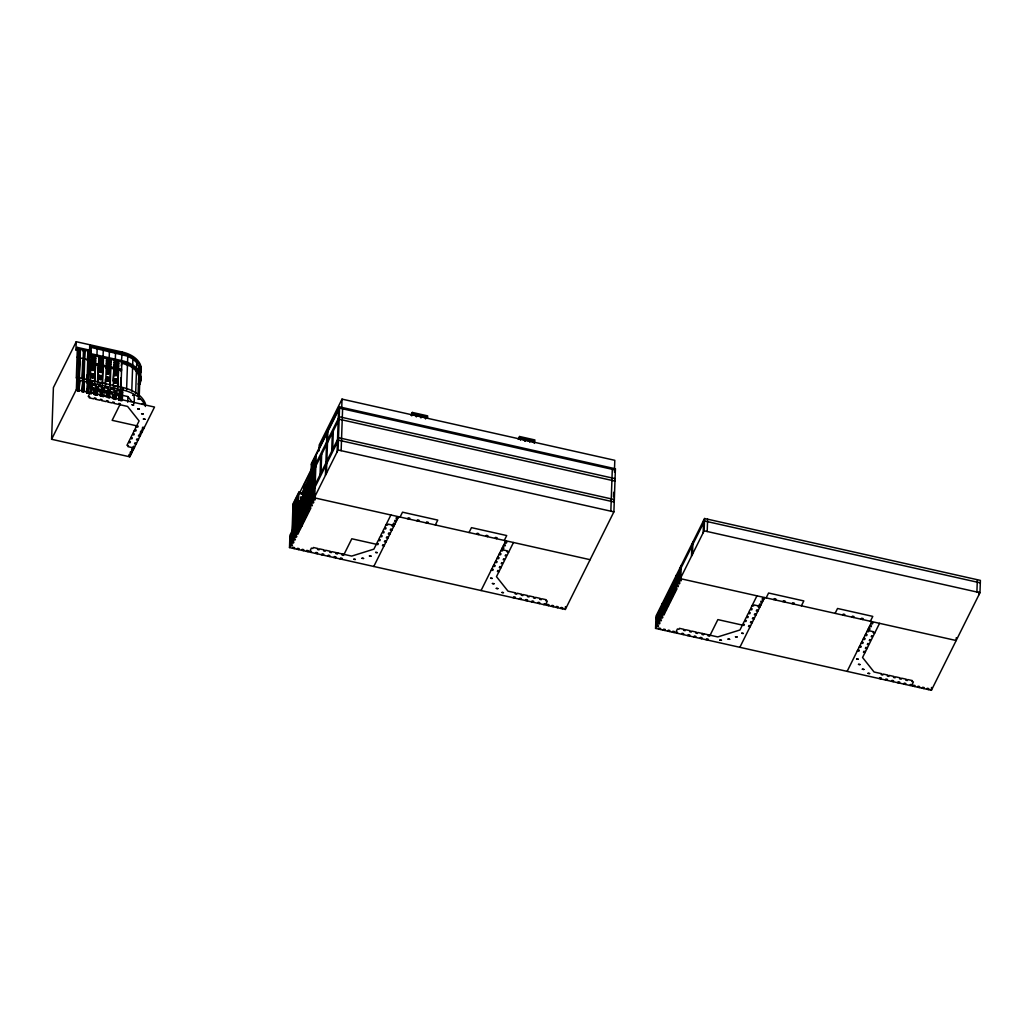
<?xml version="1.0" encoding="UTF-8"?>
<svg xmlns="http://www.w3.org/2000/svg" width="1032" height="1032" viewBox="0 0 1032 1032"><rect width="100%" height="100%" fill="white"/><g stroke="black" fill="none" stroke-linecap="round" stroke-linejoin="round"><path stroke-width="1.5" d="M51.6 439.284L76.368 389.515L154.516 407.047L129.748 456.815L51.6 439.284L53.406 387.58L76.239 341.721L122.202 352.028A27.335 17.57 2 0 1 140.855 372.242M76.239 341.721L75.929 350.338L77.387 347.41L91.177 350.506L90.287 381.324M77.387 347.41L76.316 378.189L76.794 377.209L122.769 387.516A33.772 21.711 2 0 1 145.538 404.015M76.368 389.515L76.794 377.209M77.929 363.406L78.883 348.984L77.852 378.525M78.948 391.18L79.774 380.357L78.948 391.18L77.413 390.844L77.516 388.019M78.948 378.241L80.406 349.319L79.374 378.873M82.07 377.312L82.637 361.213M82.057 390.457L82.844 381.04L82.018 391.876L83.54 392.212L84.031 391.244L84.379 381.388L83.54 392.212M82.444 379.557L83.476 350.016L82.986 350.983L84.521 351.332L85.011 350.351L83.979 379.905M83.54 379.273L84.521 351.332M86.611 379.957L86.778 375.132M87.036 380.589L88.068 351.048L87.281 360.632L87.772 359.665L84.701 358.968L84.224 359.949M88.146 393.244L88.971 382.421L88.146 393.244L86.611 392.895L86.752 388.677M87.436 382.072L86.611 392.895M88.146 380.305L89.603 351.383L88.571 380.937M89.397 349.977L89.978 346.043L122.163 353.254A27.335 17.57 2 0 1 139.952 375.687L140.004 374.461M89.823 350.467L90.029 344.804M90.313 367.818L90.906 363.625L121.557 370.501L121.079 371.468M90.764 354.75L91.022 347.358M90.158 392.612L90.597 380.305L90.106 381.272M91.332 376.512L91.654 373.558L93.19 373.907L92.816 378.086L91.28 377.738L91.654 373.558M91.538 370.346L91.913 366.167L93.448 366.515L93.319 370.204L91.538 370.346L91.913 366.167M91.306 390.973L91.551 384.085M92.493 362.735L92.751 355.343M92.119 380.64L91.693 392.96L91.203 393.927L89.681 393.592L88.223 396.52L89.745 396.856L89.268 397.836L93.86 398.868L94.351 397.888L95.886 398.236L95.396 399.216L99.988 400.248L100.478 399.268L102.013 399.616L101.523 400.584L106.115 401.616L106.606 400.635L108.141 400.984L107.651 401.964L112.256 402.996L112.733 402.016L114.268 402.364L113.778 403.331L118.383 404.363L118.861 403.396L120.396 403.731L112.14 420.321L138.198 426.164L137.708 427.145L136.172 426.797M92.816 378.086L93.19 373.907M93.074 370.694L93.448 366.515M94.015 363.07L94.273 355.692M94.015 394.43L94.609 390.509A2.412 1.767 26.5 0 0 91.216 388.135M94.467 381.724L95.512 364.657L94.892 382.356M94.454 394.933L94.609 390.509M95.55 363.419L95.808 356.027M96.905 356.117L97.163 348.739M122.111 393.424L122.602 392.444L121.066 392.108A2.412 1.767 26.5 0 0 118.835 389.735A2.412 1.767 26.5 0 0 116.474 391.076L114.939 390.728A2.412 1.767 26.5 0 0 112.707 388.367A2.412 1.767 26.5 0 0 110.347 389.696L108.811 389.348A2.412 1.767 26.5 0 0 106.58 386.987A2.412 1.767 26.5 0 0 104.206 388.316L102.684 387.98A2.412 1.767 26.5 0 0 100.439 385.62A2.412 1.767 26.5 0 0 98.079 386.948L97.343 395.308L95.808 394.959L96.544 386.6A2.412 1.767 26.5 0 0 94.312 384.239A2.412 1.767 26.5 0 0 91.951 385.568L91.461 386.548A2.412 1.767 26.5 0 1 93.835 385.22A2.412 1.767 26.5 0 1 96.066 387.58M95.989 395.282L96.144 390.844A2.412 1.767 26.5 0 1 96.479 389.993M97.524 382.408L98.092 366.308L102.684 367.34L103.174 366.373L102.555 384.085M97.95 383.053L98.569 365.341M98.621 364.103L98.879 356.724M98.943 379.453L99.317 375.274L100.852 375.622L100.723 379.312L98.943 379.453L99.317 375.274M99.575 367.895L99.201 372.075L99.575 367.895L101.11 368.231L100.736 372.41L101.11 368.231M100.156 364.451L100.414 357.059M100.478 379.802L100.852 375.622M100.143 395.811L100.736 391.876A2.412 1.767 26.5 0 0 97.343 389.503M100.581 396.314L100.736 391.876M101.678 364.799L101.936 357.407M102.129 383.44L102.684 367.34M103.032 357.498L103.29 350.106M101.936 396.34L102.684 387.98L101.936 396.34L103.471 396.688L103.948 395.708L104.206 388.316L103.729 389.296A2.412 1.767 26.5 0 1 106.09 387.968A2.412 1.767 26.5 0 1 108.321 390.328L108.115 396.236M102.168 395.179L102.271 392.225A2.412 1.767 26.5 0 1 102.607 391.373M103.213 365.135L103.471 357.756M105.187 384.136L105.354 379.299M105.612 384.768L106.231 367.057L105.754 368.037L110.347 369.069L110.837 368.089L110.218 385.8M106.283 365.831L106.541 358.439M106.864 373.79L107.238 369.611L108.773 369.946L108.644 373.648L106.864 373.79L107.238 369.611M106.27 397.191L106.864 393.257A2.412 1.767 26.5 0 0 103.471 390.883M106.606 381.182L106.98 376.99L108.515 377.338L108.386 381.027L108.515 377.338M106.76 396.211L106.864 393.257M107.805 366.167L108.063 358.788M108.399 374.139L108.773 369.946M109.16 358.878L109.418 351.486M108.296 396.559L108.399 393.605A2.412 1.767 26.5 0 1 108.734 392.74M109.34 366.515L109.598 359.123M109.779 385.168L110.347 369.069M110.876 366.863L111.134 359.471M112.411 398.558L112.991 394.624A2.412 1.767 26.5 0 0 110.166 392.199M113.017 381.027L113.894 368.772L113.275 386.484M112.888 397.591L112.991 394.624M113.946 367.547L114.204 360.155M114.268 382.898L114.642 378.718L116.177 379.054L116.048 382.756L114.268 382.898L114.642 378.718M114.526 375.506L114.9 371.327L116.435 371.675L116.306 375.364L114.526 375.506L114.9 371.327M115.287 360.245L115.545 352.867M114.191 399.087L114.939 390.728L114.191 399.087L115.726 399.436L116.216 398.455L116.474 391.076L115.984 392.044M114.371 399.41L114.526 394.972A2.412 1.767 26.5 0 1 115.249 393.824M115.468 367.895L115.726 360.503M115.803 383.233L116.177 379.054M116.061 375.854L116.435 371.675M117.003 368.231L117.261 360.852M117.442 386.884L118.499 369.804L117.88 387.516M118.538 368.579L118.796 361.187M118.538 399.939L120.409 392.199L120.318 400.468L121.853 400.803L122.344 399.836L122.769 387.516L122.292 388.496M118.964 400.442L119.209 393.54L120.176 391.592M120.512 387.568L120.847 377.906M121.273 365.805L121.866 361.884L89.681 354.66M120.551 399.307L121.26 393.476M120.938 388.2L121.905 360.645L89.719 353.421M122.202 352.028L121.415 361.626L121.905 360.645A27.335 17.57 2 0 1 139.694 383.078L139.243 396.146M126.588 389.696L127.762 356.195L89.5 347.01M127.723 402.209L127.916 396.585L121.789 395.204M131.774 391.025L132.896 359.072L127.762 356.195M129.748 456.815L129.851 454.003M130.819 452.055L130.729 454.867L129.194 454.519L128.703 455.499L130.238 455.834M131.799 450.094L131.696 452.919L130.161 452.571L130.651 451.59L132.186 451.939M133.696 403.564C134.663 402.622 134.573 391.721 132.599 395.411M133.734 446.198L133.631 449.01L132.109 448.662L131.619 449.642L133.154 449.991M135.669 393.089L136.482 370.088M136.534 368.605L136.74 362.696L132.896 359.072M138.017 395.643L138.765 374.19M138.817 372.72L139.023 366.812L136.74 362.696M138.752 395.295L139.23 377.57L137.785 373.326L134.689 369.43L130.161 366.141L121.376 362.851M140.055 433.375L139.952 436.33L138.417 435.981L138.907 435.001L140.442 435.349M142.003 429.467L141.9 432.421L140.365 432.073L140.842 431.105L142.377 431.44M309.897 506.583L311.406 463.497L339.58 406.905L615.407 468.786L613.898 511.872L565.33 609.448L289.502 547.566L289.928 535.26L338.496 437.684L614.337 499.565L613.356 501.513M290.818 535.763L290.469 545.618L292.004 545.954L292.495 544.986L290.96 544.638L291.308 534.795M292.004 533.015L293.024 503.848L298.854 492.135L303.447 493.167M292.43 533.647L293.462 504.106L294.997 504.442M292.972 531.067L293.952 503.126M293.733 529.906L293.385 539.762L294.92 540.11L295.41 539.13L293.875 538.781L294.223 528.939M293.952 529.106L294.92 501.178M294.43 528.139L295.41 500.197M295.191 526.978L294.842 536.833L296.377 537.182L296.868 536.201L295.333 535.853L295.681 526.01M295.41 526.178L296.377 498.25L297.913 498.585M295.952 523.598L296.868 497.269L298.403 497.618M295.81 534.886L296.249 522.566M296.558 526.514L296.3 533.905L297.835 534.254L299.293 531.325L297.758 530.977L297.848 522.721L296.558 526.514L298.093 526.862L297.938 531.299M296.919 521.65L297.835 495.321M297.345 522.282L298.325 494.341M297.887 519.689L298.854 492.135M298.325 520.334L298.996 501.01L300.531 501.358L300.015 515.845M298.506 522.618L298.248 529.997L299.783 530.345L301.228 527.417L299.706 527.081L299.796 518.812L298.545 522.089L300.041 522.966L300.828 519.651M299.835 515.794L300.944 497.102L302.466 497.45L302.015 510.324M300.325 514.813L300.944 497.102M300.441 518.709L300.183 526.101L301.718 526.449L303.176 523.521L301.641 523.172L301.589 514.916L300.441 518.709L301.976 519.057M301.718 513.497L302.879 493.206L304.414 493.541L304.079 503.203M301.718 526.449L301.873 522.011M302.26 510.917L302.879 493.206M302.389 514.813L302.131 522.192L303.666 522.54L305.124 519.612L303.589 519.264L303.679 511.008L302.389 514.813L303.924 515.149L303.718 521.057M303.498 491.696L303.756 484.55M303.666 509.589L304.827 489.297L306.362 489.645L306.182 494.47M304.208 507.009L304.827 489.297M304.337 510.905L304.079 518.296L305.601 518.632L307.059 515.716L305.524 515.368L305.614 507.099L304.337 510.905L305.859 511.253L305.653 517.161M304.775 493.928L304.866 491.477L303.898 493.425M305.627 488.097L305.73 485.143M305.601 505.693L306.285 486.369L306.762 485.401L309.832 486.085M305.795 505.745L305.962 500.92M306.143 503.1L306.762 485.401M306.272 507.009L306.014 514.388L307.549 514.736L309.007 511.808L307.471 511.459L307.562 503.203L306.272 507.009L307.807 507.344L307.652 511.782M307.588 500.649L308.22 482.473L308.71 481.493L310.245 481.841M307.742 501.836L308.078 492.187M308.091 499.204L308.71 481.493M308.22 503.1L307.962 510.492L309.497 510.827L310.942 507.899L309.419 507.563L309.51 499.295L308.22 503.1L309.755 503.448L309.6 507.873M308.749 483.66L308.658 486.124L309.149 485.156M309.548 496.276L310.103 476.371M309.729 496.327L310.129 485.053M309.974 496.908L310.658 477.597L310.168 478.564L311.703 478.913M310.813 493.296L311.845 463.755L313.38 464.09M313.302 460.827L312.27 490.368L313.805 490.716M312.67 491.851L312.335 501.707L313.857 502.055L313.38 503.023L311.845 502.687L312.193 492.832L313.715 493.18M312.76 489.4L313.793 459.846M313.651 489.903L313.302 499.759L314.837 500.094L315.315 499.127L313.793 498.779L315.25 456.918M313.728 487.439L314.76 457.898M315.74 455.95L315.779 454.712M314.76 496.831L316.218 454.97M319.004 450.932L319.21 444.973L342.031 399.113L614.801 460.311L614.492 469.25M320.049 474.759L320.694 456.286M321.017 472.811L321.661 454.338M325.441 475.365L326.899 433.505M326.409 473.404L327.879 431.557M331.698 451.345L332.343 432.872M332.678 449.384L333.323 430.925M337.103 451.939L338.56 410.078M289.502 547.566L338.07 449.991L339.58 406.905M341.721 408.053L342.031 399.113M341.14 450.674L342.598 408.814M411.742 415.87L411.781 414.645M412.232 414.89L412.31 412.426L427.635 415.87L427.545 418.334M413.755 415.238L413.806 414.013L416.863 414.696L416.825 415.922M416.335 416.902L416.863 414.696M418.36 416.27L418.399 415.045L421.469 415.728L421.417 416.954M420.94 417.934L421.469 415.728M422.952 417.302L422.991 416.064L426.061 416.76L426.023 417.986M425.532 418.966L426.061 416.76M519.496 438.961L519.573 436.497L534.899 439.942L534.331 443.373L534.37 442.148L529.777 441.115L530.267 440.135L533.325 440.819L533.286 442.057M524.088 439.993L524.14 438.755L521.07 438.071L520.541 440.277M525.662 439.103L525.133 441.309L525.662 439.103L528.732 439.787L528.694 441.025M530.267 440.135L529.738 442.341M565.33 609.448L565.433 606.635M610.841 511.188L612.298 469.328M613.524 496.895L613.679 492.277M655.565 628.398L656.004 616.091L704.572 518.515L980.4 580.397L979.974 592.703L931.406 690.279L655.565 628.398L704.134 530.822L704.572 518.515M657.371 615.627L657.023 625.469L658.558 625.818L658.081 626.798L656.545 626.45L656.881 616.594L658.416 616.942M658.339 613.679L658.003 623.522L659.538 623.87L660.016 622.889L658.481 622.541L658.829 612.698M660.287 609.77L659.938 619.613L661.473 619.961L660.983 620.942L659.461 620.593L659.796 610.75L661.331 611.086M661.254 607.822L660.919 617.665L662.441 618.013L662.931 617.033L661.396 616.697L661.744 606.842M661.886 615.717L662.312 603.41M662.634 607.358L662.376 614.737L663.899 615.085L665.356 612.157L663.834 611.808L663.782 603.552L662.634 607.358L664.157 607.693M663.95 613.601L664.105 609.177M664.569 603.449L664.311 610.841L665.846 611.176L667.304 608.248L665.769 607.913L665.859 599.644L664.569 603.449L666.104 603.797L665.898 609.706M666.517 599.553L666.259 606.932L667.794 607.28L669.252 604.352L667.717 604.004L667.807 595.748L666.517 599.553L668.052 599.889L667.846 605.797M668.452 595.645L668.194 603.036L669.729 603.372L671.187 600.443L669.652 600.108L669.742 591.839L668.452 595.645L669.987 595.993L669.832 600.418M670.4 591.736L670.142 599.128L671.677 599.476L673.135 596.548L671.6 596.199L671.69 587.93L670.4 591.736L671.935 592.084L671.78 596.522M672.348 587.84L672.09 595.219L673.612 595.567L675.07 592.639L673.548 592.303L673.638 584.035L672.348 587.84L673.87 588.176L673.715 592.613M674.283 583.931L674.025 591.323L675.56 591.671L677.018 588.743L675.483 588.395L675.573 580.126L674.283 583.931L675.818 584.28L675.663 588.717M675.973 587.414L676.399 575.108L677.934 575.456M676.798 576.591L676.45 586.447L677.985 586.782L678.476 585.815L676.94 585.466L677.289 575.624M679.714 570.735L679.366 580.59L680.901 580.939L681.391 579.958L679.856 579.61L680.282 567.303M680.823 577.662L681.262 565.355M691.517 556.196L691.943 543.877M692.485 554.249L692.911 541.929M703.166 532.77L703.605 520.463M707.204 531.519L707.63 519.199M931.406 690.279L931.496 687.467M956.264 637.712L956.174 640.524L680.346 578.642M976.904 592.02L977.33 579.713M978.994 594.664L979.097 591.852M298.093 526.862L298.7 523.998M305.859 511.253L305.988 510.13M307.807 507.344L308.065 505.615M309.755 503.448L310.168 501.113M668.052 599.889L668.181 598.766M669.987 595.993L670.245 594.251M671.935 592.084L672.348 589.749M673.87 588.176L674.477 585.312M675.818 584.28L676.424 581.416M139.23 373.262L139.023 366.812M138.933 381.879L139.294 379.737M302.234 517.316L302.957 515.432M78.097 358.568L78.574 357.601L77.039 357.253M79.619 358.917L80.109 357.936L83.179 358.633M90.21 352.454L91.177 350.506M90.171 353.679L91.139 351.731L77.348 348.635M88.816 360.981L89.307 360L90.842 360.349M77.413 390.844L78.251 380.008L77.761 380.989L79.296 381.337M91.151 381.427L92.932 381.285M100.349 383.491L99.059 382.666M95.808 394.959L96.544 386.6L98.079 386.948L97.601 387.916A2.412 1.767 26.5 0 1 99.962 386.587A2.412 1.767 26.5 0 1 102.194 388.948M106.98 376.99L108.27 377.828M108.321 390.328L108.811 389.348L108.063 397.72L109.598 398.055L110.347 389.696L109.856 390.677M121.118 370.243L121.608 369.262L90.958 362.387M114.139 386.587L115.919 386.445M122.202 390.96L122.692 389.98A33.772 21.711 2 0 1 145.46 406.479M120.318 400.468L121.066 392.108L120.576 393.076A2.412 1.767 26.5 0 0 116.074 391.592M138.688 386.265L139.655 384.317A27.335 17.57 2 0 0 121.866 361.884M311.367 464.723L339.528 408.13L615.369 470.012L614.388 471.972M292.985 505.074L298.816 493.373L303.408 494.393M299.383 493.335L312.206 467.573M312.154 468.799L303.705 485.775L305.24 486.124M311.058 473.34L311.548 472.372M312.038 471.392L313.006 469.444L314.541 469.779M313.496 468.464L314.463 466.516L315.998 466.864M314.954 465.535L339.231 416.747L615.059 478.629M311.071 474.41L301.873 494.057L311.032 475.662M314.863 467.999L339.141 419.211L614.982 481.093M295.113 508.815L296.081 506.867M296.571 505.886L297.538 503.938L299.074 504.287M298.029 502.958L298.996 501.01M305.833 489.516L306.814 487.568M307.291 486.588L311.174 478.784M308.297 485.737L309.265 483.789M306.723 490.032L307.201 489.052M289.85 537.724L338.419 440.148L614.246 502.029M292.572 548.25L293.049 547.283L294.584 547.618L294.094 548.598M297.164 549.282L297.655 548.315L299.177 548.65L298.7 549.63M301.757 550.314L302.247 549.346L303.782 549.682L303.292 550.662M306.362 551.346L306.839 550.379L308.375 550.714L307.897 551.694M310.954 552.378L311.445 551.398L309.91 551.062L311.367 548.134L312.902 548.482L313.38 547.502L317.985 548.534L317.495 549.514L319.03 549.85L319.52 548.882L324.113 549.901L323.622 550.882L325.157 551.23L325.648 550.25L330.24 551.282L329.75 552.262L331.285 552.597L331.775 551.63L351.693 556.093L373.894 549.14L376.319 544.264M315.547 553.41L316.037 552.43L317.572 552.778L317.082 553.758M321.687 554.79L322.165 553.81L323.7 554.158L323.21 555.126M327.815 556.158L328.292 555.19L329.827 555.526L329.35 556.506M333.942 557.538L334.433 556.558L335.955 556.906L335.477 557.886M336.368 552.662L335.89 553.629L337.412 553.978L337.903 552.997M410.93 415.225L412.31 412.426M340.07 558.905L340.56 557.938L342.095 558.286L341.605 559.254M342.495 554.029L342.018 555.01L343.54 555.358L351.809 538.769L377.854 544.612L378.344 543.632L376.809 543.284L378.267 540.368L379.802 540.703L380.279 539.736L378.744 539.388L380.202 536.459L381.737 536.808L382.227 535.827L380.692 535.479L382.15 532.551L383.685 532.899L384.162 531.919L382.64 531.583L384.098 528.655L385.62 529.003L386.11 528.023L384.575 527.675L390.896 514.994M413.806 414.013L413.316 414.98L416.386 415.677M418.399 415.045L417.908 416.012L420.979 416.696M422.991 416.064L422.514 417.044L425.571 417.728M373.778 566.478L398.558 516.71M400.081 517.058L402.519 512.182L437.762 520.089L435.336 524.966M407.743 518.774L408.233 517.793L409.768 518.141L409.278 519.122M416.941 520.837L417.431 519.857L418.966 520.205L418.476 521.186M426.139 522.902L426.629 521.921L428.151 522.269L427.674 523.25M469.044 532.525L471.469 527.649L506.712 535.556L504.287 540.433M518.193 439.284L519.573 436.497M521.07 438.071L520.58 439.052L523.65 439.735L524.14 438.755M476.707 534.241L477.197 533.273L478.719 533.608L478.242 534.589M526.707 440.419L527.197 439.451M528.732 439.787L528.242 440.767L525.185 440.083M532.847 441.799L533.325 440.819M485.904 536.305L486.382 535.337L487.917 535.673L487.427 536.653M495.089 538.369L495.579 537.401L497.114 537.737L496.624 538.717M481.054 590.536L505.822 540.781M513.485 542.497L507.163 555.177L505.641 554.842L505.151 555.809L506.686 556.158L505.228 559.086L503.693 558.738L503.203 559.718L504.738 560.066L503.281 562.982L501.745 562.646L501.268 563.614L502.803 563.962L496.482 576.643L508.002 591.168L515.665 592.884L515.174 593.864L516.71 594.2L517.187 593.232L521.792 594.264L521.302 595.232L522.837 595.58L523.327 594.6L527.92 595.632L527.429 596.612L528.965 596.947L529.455 595.98L534.047 597.012L533.557 597.98L535.092 598.328L535.582 597.347L540.175 598.379L539.697 599.36L541.22 599.708L541.71 598.728L546.302 599.76L545.825 600.74L547.36 601.076L545.902 604.004L544.367 603.655L543.877 604.636M513.226 597.76L513.717 596.78L515.252 597.128L514.762 598.108M519.367 599.14L519.844 598.16L521.379 598.508L520.889 599.476M525.494 600.508L525.972 599.54L527.507 599.876L527.017 600.856M531.622 601.888L532.099 600.908L533.634 601.256L533.157 602.237M537.749 603.269L538.24 602.288L539.762 602.636L539.284 603.604M546.947 605.32L547.424 604.352L548.96 604.688L548.482 605.668M614.44 470.734L615.407 468.786M551.539 606.352L552.03 605.384L553.565 605.72L553.075 606.7M556.132 607.384L556.622 606.416L558.157 606.752L557.667 607.732M560.737 608.416L561.215 607.448L562.75 607.784L562.272 608.764M655.913 618.555L704.482 520.979L980.31 582.861M658.635 629.094L659.125 628.114L660.648 628.462L660.17 629.43M663.228 630.113L663.718 629.146L665.253 629.481L664.763 630.462M667.833 631.145L668.31 630.178L669.845 630.513L669.368 631.494M672.425 632.177L672.916 631.21L674.451 631.545L673.961 632.526M677.031 633.209L677.508 632.242L675.973 631.894L677.431 628.965L678.966 629.314L679.456 628.333L684.048 629.365L683.571 630.346L685.093 630.681L685.583 629.713L690.176 630.745L689.698 631.713L691.221 632.061L691.711 631.081L696.303 632.113L695.826 633.093L697.361 633.442L697.838 632.461L717.769 636.925L739.957 629.984L742.395 625.095M681.623 634.241L682.113 633.274L683.636 633.609L683.158 634.59M687.751 635.622L688.241 634.641L689.776 634.99L689.286 635.97M693.878 637.002L694.368 636.022L695.903 636.37L695.413 637.337M700.006 638.369L700.496 637.389L702.031 637.737L701.541 638.718M702.444 633.493L701.953 634.474L703.489 634.809L703.966 633.841M706.146 639.75L706.623 638.769L708.158 639.118L707.668 640.085M708.571 634.874L708.081 635.841L709.616 636.189L717.872 619.6L743.917 625.444L744.407 624.463L742.872 624.128L744.33 621.2L745.865 621.535L746.355 620.567L744.82 620.219L746.278 617.291L747.813 617.639L748.29 616.659L746.755 616.323L748.213 613.395L749.748 613.73L750.238 612.763L748.703 612.415L750.161 609.486L751.696 609.835L752.173 608.854L750.651 608.506L756.959 595.825M739.854 647.309L764.622 597.541M766.157 597.889L768.582 593.013L803.825 600.921L801.4 605.797M773.819 599.605L774.297 598.637L775.832 598.973L775.354 599.953M783.017 601.669L783.494 600.701L785.029 601.037L784.539 602.017M792.202 603.733L792.692 602.753L794.227 603.101L793.737 604.081M835.107 613.356L837.545 608.48L872.788 616.388L870.363 621.264M842.77 615.085L843.26 614.105L844.795 614.453L844.305 615.42M851.968 617.149L852.458 616.168L853.993 616.517L853.503 617.484M861.165 619.2L861.643 618.233L863.178 618.568L862.7 619.548M847.117 671.381L871.885 621.612M879.548 623.328L873.24 636.022L871.705 635.673L871.214 636.654L872.75 636.989L871.292 639.917L869.757 639.569L869.279 640.55L870.814 640.898L869.357 643.826L867.822 643.478L867.332 644.458L868.867 644.794L862.558 657.487L874.065 672L881.728 673.715L881.238 674.696L882.773 675.031L883.263 674.064L887.855 675.096L887.378 676.063L888.9 676.412L889.391 675.431L893.983 676.463L893.506 677.443L895.041 677.792L895.518 676.811L900.123 677.843L899.633 678.824L901.168 679.159L901.646 678.192L906.251 679.224L905.761 680.191L907.296 680.539L907.773 679.559L912.378 680.591L911.888 681.572L913.423 681.907L911.966 684.835L910.43 684.5L909.953 685.467M879.303 678.592L879.78 677.624L881.315 677.959L880.838 678.94M885.43 679.972L885.92 678.992L887.443 679.34L886.965 680.32M891.558 681.352L892.048 680.372L893.583 680.72L893.093 681.688M897.685 682.72L898.175 681.752L899.711 682.087L899.22 683.068M903.813 684.1L904.303 683.12L905.838 683.468L905.348 684.435M913.01 686.164L913.501 685.183L915.036 685.532L914.546 686.499M917.616 687.196L918.093 686.216L919.628 686.564L919.138 687.531M922.208 688.228L922.698 687.248L924.221 687.596L923.743 688.563M926.801 689.26L927.291 688.279L928.826 688.628L928.336 689.595M78.393 349.951L79.928 350.3M87.591 352.015L89.113 352.363M91.126 357.459L95.718 358.491M98.788 359.188L103.381 360.22M106.451 360.903L111.043 361.935M114.113 362.619L118.706 363.651M91.035 359.923L95.641 360.955M98.698 361.652L103.303 362.671M106.361 363.367L110.966 364.399M114.023 365.083L118.628 366.115M90.429 364.593L95.021 365.625M113.417 369.753L118.009 370.785M91.667 366.657L93.203 367.005M99.33 368.372L100.865 368.721M106.993 370.101L108.528 370.436M114.655 371.817L116.19 372.165M91.784 369.869L93.319 370.204M99.446 371.585L100.981 371.933M107.109 373.3L108.644 373.648M114.771 375.016L116.306 375.364M138.12 383.969L139.655 384.317M91.409 374.048L92.945 374.384M99.072 375.764L100.607 376.112M114.397 379.208L115.932 379.544M91.526 377.248L93.061 377.596M99.188 378.963L100.723 379.312M106.851 380.692L108.386 381.027M114.513 382.408L116.048 382.756M76.716 379.673L122.692 389.98M82.354 382.021L83.889 382.369M86.959 383.053L88.481 383.401M93.086 384.433L96.144 385.117M91.629 387.348L120.744 393.889M120.654 396.353L119.119 396.004A2.412 1.767 26.5 0 0 116.294 393.566M704.134 530.822L979.974 592.703M338.07 449.991L613.898 511.872M119.918 404.712L127.581 406.427L139.088 420.94L132.78 433.633L134.302 433.969L133.825 434.949L132.29 434.601L130.832 437.529L132.367 437.878L131.877 438.858L130.342 438.51L128.884 441.438L130.419 441.786L129.942 442.754L128.407 442.418L126.949 445.334L128.484 445.682L127.994 446.663L132.586 447.695L133.076 446.714L134.612 447.062M313.87 463.123L312.335 462.775L311.303 492.316L312.838 492.664M144.325 427.545L142.79 427.196L142.3 428.177L143.835 428.525M134.715 429.725L136.25 430.073L135.76 431.053L134.237 430.705M138.494 439.258L136.959 438.91L136.482 439.89L138.004 440.225M136.547 443.154L135.024 442.818L134.534 443.786L136.069 444.134M308.22 482.473L309.755 482.808M679.804 568.284L681.326 568.619M306.285 486.369L307.807 486.717M680.269 573.031L678.746 572.696L678.398 582.538L679.933 582.887L679.443 583.854L677.908 583.519L678.256 573.663L679.791 574.011M310.335 494.276L311.858 494.612M312.748 495.128L311.213 494.78L310.877 504.635L312.399 504.971L311.922 505.951L310.387 505.603L310.735 495.76L312.257 496.108M764.132 598.521L762.609 598.173L762.119 599.153L763.654 599.502M871.408 622.593L872.943 622.928L872.453 623.909L870.918 623.56M314.27 497.798L590.098 559.692M398.068 517.69L396.533 517.342L396.056 518.322L397.578 518.657M505.332 541.748L506.867 542.097L506.377 543.077L504.854 542.729M762.674 601.45L761.152 601.101L760.661 602.082L762.197 602.43M869.95 625.521L871.485 625.856L870.995 626.837L869.46 626.489M396.611 520.618L395.075 520.27L394.598 521.25L396.12 521.586M503.874 544.677L505.409 545.025L504.919 546.005L503.397 545.657M761.229 604.378L759.694 604.03L759.204 605.01L760.739 605.358M868.493 628.436L870.028 628.785L869.537 629.765L868.002 629.417M395.153 523.547L393.618 523.198L393.14 524.179L394.663 524.514M502.416 547.605L503.951 547.953L503.474 548.934L501.939 548.585M752.109 605.591L753.631 605.926L754.121 604.958L758.713 605.99L758.236 606.958L759.771 607.306M867.035 631.365L868.57 631.713L869.047 630.733L873.653 631.765L873.162 632.745L874.697 633.093M386.033 524.746L387.568 525.095L388.058 524.114L392.65 525.146L392.16 526.127L393.695 526.475M500.959 550.533L502.494 550.882L502.984 549.901L507.576 550.933L507.099 551.914L508.621 552.249M758.314 610.235L756.779 609.886L756.288 610.867L757.823 611.202M865.577 634.293L867.112 634.641L866.622 635.622L865.087 635.273M392.237 529.403L390.702 529.055L390.225 530.022L391.76 530.371M499.501 553.462L501.036 553.81L500.559 554.777L499.024 554.442M296.158 510.13L294.623 509.795L293.656 511.743L295.191 512.091M756.366 614.13L754.831 613.795L754.353 614.762L755.876 615.111M863.629 638.202L865.164 638.55L864.674 639.518L863.152 639.182M390.302 533.299L388.767 532.951L388.277 533.931L389.812 534.279M497.566 557.37L499.101 557.706L498.611 558.686L497.076 558.338M294.7 513.059L293.165 512.723L292.675 513.691L294.21 514.039M301.899 515.781L303.434 516.129M754.418 618.039L752.896 617.691L752.405 618.671L753.941 619.007M861.694 642.097L863.229 642.446L862.739 643.426L861.204 643.078M388.355 537.208L386.819 536.859L386.342 537.84L387.864 538.175M495.618 561.266L497.153 561.614L496.663 562.595L495.141 562.247M299.964 519.689L301.486 520.038M752.483 621.935L750.948 621.599L750.457 622.567L751.993 622.915M859.746 646.006L861.281 646.355L860.791 647.322L859.256 646.987M867.409 647.722L865.874 647.387L865.397 648.354L866.919 648.702M386.407 541.103L384.884 540.768L384.394 541.736L385.929 542.084M493.683 565.175L495.205 565.51L494.728 566.491L493.193 566.142M501.346 566.89L499.81 566.542L499.32 567.523L500.855 567.871M750.535 625.843L749 625.495L748.523 626.476L750.058 626.824M857.811 649.915L859.333 650.25L858.856 651.231L857.321 650.882M865.461 651.631L863.939 651.282L863.449 652.263L864.984 652.598M384.472 545.012L382.937 544.664L382.446 545.644L383.981 545.98M491.735 569.071L493.27 569.419L492.78 570.399L491.245 570.051M499.398 570.799L497.863 570.451L497.385 571.431L498.908 571.767M294.288 532.202L292.765 531.867L292.417 541.71L293.952 542.058L293.462 543.025L291.927 542.69L292.275 532.835L293.81 533.183M127.916 396.585L131.761 401.422M91.293 385.671L91.461 386.548M109.947 390.212A2.412 1.767 26.5 0 1 114.449 391.708M103.548 391.799A2.412 1.767 26.5 0 1 106.373 394.237M109.676 393.179A2.412 1.767 26.5 0 1 112.514 395.604M97.421 390.418A2.412 1.767 26.5 0 1 100.246 392.857M115.803 394.547A2.412 1.767 26.5 0 1 118.641 396.985M91.293 389.051A2.412 1.767 26.5 0 1 94.118 391.476M132.083 404.75L133.644 404.97L132.083 404.75M138.082 399.01L139.655 399.216L138.082 399.01M137.733 408.853L139.307 409.072L137.733 408.853M141.952 403.873L143.513 404.093L141.952 403.873M141.603 413.729L143.177 413.935L141.603 413.729M143.409 419.031L144.983 419.25L143.409 419.031M353.795 559.254L355.356 559.46L353.795 559.254M361.987 558.26L363.561 558.467L361.987 558.26M369.443 555.926L371.004 556.145L369.443 555.926M375.635 552.417L377.209 552.623L375.635 552.417M490.639 578.217L492.2 578.423L490.639 578.217M492.432 583.519L494.005 583.738L492.432 583.519M496.302 588.395L497.875 588.601L496.302 588.395M501.965 592.497L503.526 592.703L502.055 592.381M719.859 640.085L721.433 640.304L719.859 640.085M728.05 639.092L729.624 639.311L728.05 639.092M735.506 636.757L737.08 636.976L735.506 636.757M741.698 633.248L743.272 633.455L741.698 633.248M856.702 659.048L858.276 659.255L856.702 659.048M858.508 664.363L860.069 664.569L858.508 664.363M862.365 669.226L863.939 669.446L862.365 669.226M868.028 673.328L869.602 673.548L868.028 673.328"/></g></svg>
